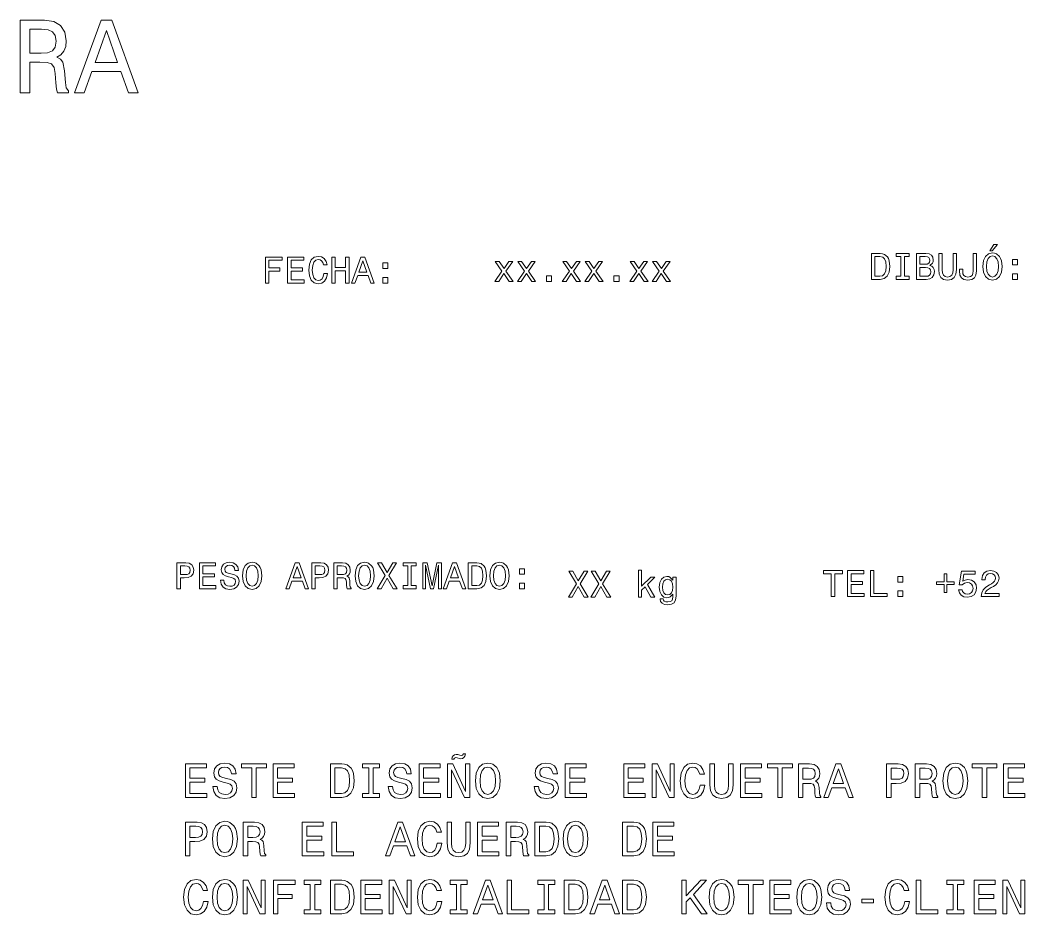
# Model space of a CAD drawing. Extents: x 14 to 2196, y -1968 to 1826.
# Drawn here: x 1582.5 to 1776.4, y -246.4 to -73.7 of the extents above; entities that cross this region are included whole.
import ezdxf

# ---------------------------------------------------------------- set-up
doc = ezdxf.new("R2010")
doc.units = 0

msp = doc.modelspace()

# ---------------------------------------------------------------- linework, layer by layer
at = {"color": 7, "lineweight": 13}
for points in [[(1582.532227, -87.708305), (1584.408325, -87.708305), (1584.408325, -81.797646), (1586.324707, -81.797646), (1587.736816, -81.858162), (1588.624512, -82.140579), (1589.108643, -82.80629), (1589.310303, -83.99649), (1589.411255, -85.81205), (1589.532227, -87.002251), (1589.774292, -87.708305), (1591.892456, -87.708305), (1591.892456, -87.32502), (1591.428467, -86.760178), (1591.26709, -85.711189), (1591.125854, -83.45182), (1590.782959, -81.777466), (1590.31897, -81.252975), (1589.592773, -80.86969), (1590.399658, -80.365364), (1590.964478, -79.659317), (1591.327637, -78.771706), (1591.44873, -77.702545), (1591.16626, -76.008018), (1590.359375, -74.737122), (1589.027954, -73.970551), (1587.212402, -73.708305), (1582.532227, -73.708305)], [(1586.687866, -75.423004), (1587.918457, -75.544037), (1588.785889, -75.927322), (1589.330566, -76.633377), (1589.512085, -77.742889), (1589.310303, -78.912918), (1588.765625, -79.618965), (1587.837769, -79.982079), (1586.566772, -80.082947), (1584.408325, -80.082947), (1584.408325, -75.423004)], [(1593.042358, -87.708305), (1594.898193, -87.708305), (1596.37085, -83.593033), (1601.95874, -83.593033), (1603.431396, -87.708305), (1605.327637, -87.708305), (1600.203735, -73.688133), (1598.146118, -73.688133)], [(1597.016357, -81.878334), (1599.174927, -75.705421), (1601.333374, -81.878334)], [(1769.697266, -118.210197), (1770.122437, -118.210197), (1771.123779, -116.98542), (1770.417725, -116.98542)], [(1629.859253, -124.426353), (1630.529297, -124.426353), (1630.529297, -122.128082), (1632.633057, -122.128082), (1632.633057, -121.530098), (1630.529297, -121.530098), (1630.529297, -120.03154), (1633.115723, -120.03154), (1633.115723, -119.426353), (1629.859253, -119.426353)], [(1634.1604, -124.426353), (1637.330444, -124.426353), (1637.330444, -123.821167), (1634.823242, -123.821167), (1634.823242, -122.128082), (1637.056641, -122.128082), (1637.056641, -121.530098), (1634.823242, -121.530098), (1634.823242, -120.03154), (1637.272827, -120.03154), (1637.272827, -119.426353), (1634.1604, -119.426353)], [(1641.177734, -122.567566), (1641.033569, -123.172752), (1640.795898, -123.605026), (1640.464478, -123.871597), (1640.075439, -123.958054), (1639.607056, -123.828369), (1639.239624, -123.439323), (1638.994751, -122.805313), (1638.915405, -121.926353), (1638.994751, -121.054596), (1639.232422, -120.413383), (1639.599854, -120.024338), (1640.075439, -119.887451), (1640.421265, -119.959496), (1640.716553, -120.161224), (1640.947144, -120.485428), (1641.105591, -120.932114), (1641.790039, -120.932114), (1641.573975, -120.247681), (1641.199341, -119.728951), (1640.687744, -119.404739), (1640.075439, -119.289467), (1639.311646, -119.469582), (1638.728149, -119.973907), (1638.353516, -120.802437), (1638.223755, -121.926353), (1638.353516, -123.05027), (1638.728149, -123.878799), (1639.311646, -124.390327), (1640.075439, -124.56324), (1640.745361, -124.426353), (1641.285767, -124.04451), (1641.667603, -123.417709), (1641.869385, -122.567566)], [(1642.67627, -124.426353), (1643.346313, -124.426353), (1643.346313, -122.077652), (1645.349121, -122.077652), (1645.349121, -124.426353), (1646.011963, -124.426353), (1646.011963, -119.426353), (1645.349121, -119.426353), (1645.349121, -121.465256), (1643.346313, -121.465256), (1643.346313, -119.426353), (1642.67627, -119.426353)], [(1646.494751, -124.426353), (1647.157471, -124.426353), (1647.683472, -122.956612), (1649.679077, -122.956612), (1650.205078, -124.426353), (1650.882324, -124.426353), (1649.052368, -119.419151), (1648.317505, -119.419151)], [(1647.91394, -122.344223), (1648.684937, -120.13961), (1649.455811, -122.344223)], [(1748.501343, -118.736137), (1746.837036, -118.736137), (1746.837036, -123.736137), (1748.501343, -123.736137), (1749.286621, -123.577637), (1749.870239, -123.094925), (1750.230469, -122.309624), (1750.360107, -121.236137), (1750.244873, -120.141037), (1750.10083, -119.708763), (1749.899048, -119.362938), (1749.31543, -118.894638), (1748.933594, -118.779366)], [(1748.450928, -119.334122), (1748.998413, -119.442192), (1749.373047, -119.773605), (1749.596436, -120.36438), (1749.668457, -121.236137), (1749.589233, -122.079079), (1749.365845, -122.669853), (1748.984009, -123.022881), (1748.450928, -123.138153), (1747.50708, -123.138153), (1747.50708, -119.334122)], [(1752.514282, -123.130951), (1751.592163, -123.130951), (1751.592163, -123.736137), (1754.099365, -123.736137), (1754.099365, -123.130951), (1753.177124, -123.130951), (1753.177124, -119.341324), (1754.099365, -119.341324), (1754.099365, -118.736137), (1751.592163, -118.736137), (1751.592163, -119.341324), (1752.514282, -119.341324)], [(1758.083496, -121.034409), (1758.587769, -120.616539), (1758.717529, -120.335564), (1758.760742, -119.989738), (1758.667114, -119.449394), (1758.386108, -119.060349), (1757.932129, -118.822594), (1757.298218, -118.736137), (1755.518677, -118.736137), (1755.518677, -123.736137), (1757.399048, -123.736137), (1758.069092, -123.635269), (1758.566162, -123.339882), (1758.875977, -122.871582), (1758.984009, -122.237579), (1758.919189, -121.812508), (1758.746338, -121.45948), (1758.465332, -121.200111)], [(1757.161255, -120.811066), (1756.181519, -120.811066), (1756.181519, -119.334122), (1757.218872, -119.334122), (1757.608032, -119.37735), (1757.881714, -119.507034), (1758.047485, -119.730377), (1758.105103, -120.061783), (1758.040283, -120.393196), (1757.86731, -120.623749), (1757.571899, -120.767838)], [(1759.798218, -121.834122), (1759.899048, -122.734695), (1760.216064, -123.375908), (1760.749146, -123.74334), (1761.520142, -123.873024), (1762.283813, -123.74334), (1762.816895, -123.375908), (1763.133911, -122.741898), (1763.241943, -121.834122), (1763.241943, -118.736137), (1762.571899, -118.736137), (1762.571899, -121.87014), (1762.50708, -122.482536), (1762.312622, -122.92202), (1761.981201, -123.181381), (1761.520142, -123.267838), (1761.044556, -123.181381), (1760.713135, -122.92202), (1760.518677, -122.489738), (1760.46106, -121.87014), (1760.46106, -118.736137), (1759.798218, -118.736137)], [(1766.433594, -122.079079), (1766.383179, -122.612221), (1766.231934, -122.979652), (1765.922119, -123.202995), (1765.446533, -123.267838), (1764.978271, -123.202995), (1764.668457, -122.994064), (1764.488403, -122.626625), (1764.437988, -122.093483), (1764.452393, -121.733253), (1763.803955, -121.733253), (1763.789551, -122.100693), (1763.875977, -122.900406), (1764.171387, -123.455154), (1764.682861, -123.764954), (1765.439331, -123.873024), (1766.188721, -123.764954), (1766.700195, -123.455154), (1766.995605, -122.907608), (1767.089233, -122.107895), (1767.089233, -118.736137), (1766.433594, -118.736137)], [(1768.342896, -121.236137), (1768.472534, -122.360054), (1768.847168, -123.188583), (1769.430786, -123.700111), (1770.194458, -123.873024), (1770.950928, -123.700111), (1771.541748, -123.188583), (1771.90918, -122.360054), (1772.046021, -121.236137), (1771.90918, -120.119423), (1771.75061, -119.665535), (1771.541748, -119.290894), (1770.950928, -118.779366), (1770.590698, -118.649681), (1770.194458, -118.599251), (1769.423584, -118.779366), (1768.839966, -119.283691), (1768.472534, -120.112221)], [(1769.034546, -121.236137), (1769.11377, -120.36438), (1769.35144, -119.723167), (1769.718872, -119.334122), (1770.194458, -119.197235), (1770.66272, -119.334122), (1771.030151, -119.730377), (1771.267944, -120.371582), (1771.35437, -121.236137), (1771.267944, -122.107895), (1771.030151, -122.749107), (1770.66272, -123.138153), (1770.194458, -123.267838), (1769.718872, -123.138153), (1769.35144, -122.749107), (1769.11377, -122.115097)], [(1774.034546, -120.94075), (1775.028687, -120.94075), (1775.028687, -119.867264), (1774.034546, -119.867264)], [(1652.524902, -121.630966), (1653.519165, -121.630966), (1653.519165, -120.55748), (1652.524902, -120.55748)], [(1674.899902, -124.114655), (1675.894165, -122.608894), (1676.917236, -124.114655), (1677.680908, -124.114655), (1676.297607, -122.11898), (1677.601685, -120.245781), (1676.866821, -120.245781), (1675.922974, -121.650681), (1674.979126, -120.245781), (1674.229858, -120.245781), (1675.512329, -122.126183), (1674.157837, -124.114655)], [(1679.237061, -124.114655), (1680.231323, -122.608894), (1681.254395, -124.114655), (1682.018066, -124.114655), (1680.634766, -122.11898), (1681.938843, -120.245781), (1681.203979, -120.245781), (1680.260132, -121.650681), (1679.316406, -120.245781), (1678.567017, -120.245781), (1679.849487, -122.126183), (1678.494995, -124.114655)], [(1687.911499, -124.114655), (1688.90564, -122.608894), (1689.928711, -124.114655), (1690.692383, -124.114655), (1689.309204, -122.11898), (1690.613159, -120.245781), (1689.878296, -120.245781), (1688.934448, -121.650681), (1687.990723, -120.245781), (1687.241455, -120.245781), (1688.523804, -122.126183), (1687.169434, -124.114655)], [(1692.248657, -124.114655), (1693.24292, -122.608894), (1694.265869, -124.114655), (1695.029663, -124.114655), (1693.646362, -122.11898), (1694.950317, -120.245781), (1694.215454, -120.245781), (1693.271729, -121.650681), (1692.327881, -120.245781), (1691.578613, -120.245781), (1692.860962, -122.126183), (1691.506592, -124.114655)], [(1700.922974, -124.114655), (1701.917236, -122.608894), (1702.940308, -124.114655), (1703.703979, -124.114655), (1702.320679, -122.11898), (1703.624756, -120.245781), (1702.889893, -120.245781), (1701.946045, -121.650681), (1701.002197, -120.245781), (1700.25293, -120.245781), (1701.5354, -122.126183), (1700.180908, -124.114655)], [(1705.260132, -124.114655), (1706.254395, -122.608894), (1707.277466, -124.114655), (1708.041138, -124.114655), (1706.657837, -122.11898), (1707.961914, -120.245781), (1707.227051, -120.245781), (1706.283203, -121.650681), (1705.339355, -120.245781), (1704.590088, -120.245781), (1705.872559, -122.126183), (1704.518066, -124.114655)], [(1757.319824, -123.138153), (1756.181519, -123.138153), (1756.181519, -121.416252), (1757.255005, -121.416252), (1757.708862, -121.466682), (1758.033081, -121.617981), (1758.227539, -121.87735), (1758.292358, -122.251991), (1758.227539, -122.648239), (1758.047485, -122.92202), (1757.744873, -123.087723)], [(1652.524902, -124.426353), (1653.519165, -124.426353), (1653.519165, -123.352867), (1652.524902, -123.352867)], [(1684.107422, -124.114655), (1685.101685, -124.114655), (1685.101685, -123.041168), (1684.107422, -123.041168)], [(1697.118896, -124.114655), (1698.113159, -124.114655), (1698.113159, -123.041168), (1697.118896, -123.041168)], [(1774.034546, -123.736137), (1775.028687, -123.736137), (1775.028687, -122.662651), (1774.034546, -122.662651)], [(1621.854126, -181.777588), (1621.198486, -181.777588), (1621.342651, -182.541275), (1621.702881, -183.103241), (1622.257568, -183.441849), (1623.006836, -183.564331), (1623.748901, -183.449051), (1624.303711, -183.13205), (1624.656738, -182.634933), (1624.786377, -181.979324), (1624.678345, -181.388535), (1624.375732, -181.006699), (1623.885864, -180.754532), (1623.230225, -180.567215), (1622.668213, -180.430328), (1622.300781, -180.27182), (1622.091919, -180.041275), (1622.0271, -179.681046), (1622.091919, -179.356842), (1622.279175, -179.111877), (1622.567383, -178.946182), (1622.963623, -178.888535), (1623.367065, -178.960587), (1623.684082, -179.155106), (1623.893066, -179.479324), (1623.993896, -179.918793), (1624.649536, -179.918793), (1624.649536, -179.904388), (1624.534302, -179.227158), (1624.195679, -178.722839), (1623.662476, -178.405838), (1622.942017, -178.29776), (1622.293579, -178.405838), (1621.789307, -178.70842), (1621.465088, -179.176727), (1621.349854, -179.781906), (1621.443481, -180.32225), (1621.717285, -180.689697), (1622.149536, -180.934647), (1622.740356, -181.121964), (1623.323853, -181.287674), (1623.763428, -181.446182), (1624.029907, -181.676727), (1624.123657, -182.051361), (1624.037109, -182.433212), (1623.813843, -182.72139), (1623.47522, -182.901505), (1623.035645, -182.959152), (1622.545776, -182.879898), (1622.171143, -182.649353), (1621.93335, -182.274704)], [(1625.478027, -180.927444), (1625.607788, -182.051361), (1625.982422, -182.879898), (1626.565918, -183.391418), (1627.329712, -183.564331), (1628.086182, -183.391418), (1628.67688, -182.879898), (1629.044312, -182.051361), (1629.181274, -180.927444), (1629.044312, -179.81073), (1628.885864, -179.356842), (1628.67688, -178.982193), (1628.086182, -178.470673), (1627.725952, -178.340988), (1627.329712, -178.290558), (1626.558716, -178.470673), (1625.97522, -178.974991), (1625.607788, -179.803528)], [(1647.16394, -180.927444), (1647.293579, -182.051361), (1647.668213, -182.879898), (1648.251831, -183.391418), (1649.015503, -183.564331), (1649.771973, -183.391418), (1650.362793, -182.879898), (1650.730225, -182.051361), (1650.867065, -180.927444), (1650.730225, -179.81073), (1650.571777, -179.356842), (1650.362793, -178.982193), (1649.771973, -178.470673), (1649.411743, -178.340988), (1649.015503, -178.290558), (1648.244629, -178.470673), (1647.661011, -178.974991), (1647.293579, -179.803528)], [(1673.187012, -180.927444), (1673.31665, -182.051361), (1673.691284, -182.879898), (1674.274902, -183.391418), (1675.038574, -183.564331), (1675.795044, -183.391418), (1676.385864, -182.879898), (1676.753296, -182.051361), (1676.890137, -180.927444), (1676.753296, -179.81073), (1676.594727, -179.356842), (1676.385864, -178.982193), (1675.795044, -178.470673), (1675.434814, -178.340988), (1675.038574, -178.290558), (1674.2677, -178.470673), (1673.684082, -178.974991), (1673.31665, -179.803528)], [(1612.797974, -183.427444), (1613.460815, -183.427444), (1613.460815, -181.316498), (1614.195679, -181.316498), (1614.937744, -181.280472), (1615.528442, -181.028305), (1615.9104, -180.538391), (1616.040039, -179.868362), (1615.939209, -179.248764), (1615.651001, -178.794876), (1615.175415, -178.521103), (1614.5271, -178.427444), (1612.797974, -178.427444)], [(1614.346924, -179.039841), (1614.779175, -179.083069), (1615.096191, -179.219955), (1615.283569, -179.472107), (1615.348389, -179.868362), (1615.276367, -180.28624), (1615.081787, -180.538391), (1614.750366, -180.668076), (1614.296509, -180.704102), (1613.460815, -180.704102), (1613.460815, -179.039841)], [(1617.142334, -183.427444), (1620.312378, -183.427444), (1620.312378, -182.82225), (1617.805176, -182.82225), (1617.805176, -181.129181), (1620.038574, -181.129181), (1620.038574, -180.531189), (1617.805176, -180.531189), (1617.805176, -179.032639), (1620.254761, -179.032639), (1620.254761, -178.427444), (1617.142334, -178.427444)], [(1626.169678, -180.927444), (1626.248901, -180.055679), (1626.486694, -179.414474), (1626.854126, -179.025421), (1627.329712, -178.888535), (1627.797974, -179.025421), (1628.165405, -179.421677), (1628.403198, -180.062897), (1628.489624, -180.927444), (1628.403198, -181.79921), (1628.165405, -182.440414), (1627.797974, -182.829468), (1627.329712, -182.959152), (1626.854126, -182.829468), (1626.486694, -182.440414), (1626.248901, -181.806412)], [(1633.813843, -183.427444), (1634.476685, -183.427444), (1635.002563, -181.957703), (1636.998291, -181.957703), (1637.52417, -183.427444), (1638.201416, -183.427444), (1636.37146, -178.420242), (1635.636597, -178.420242)], [(1635.233154, -181.345306), (1636.004028, -179.140701), (1636.774902, -181.345306)], [(1638.821045, -183.427444), (1639.483887, -183.427444), (1639.483887, -181.316498), (1640.21875, -181.316498), (1640.960815, -181.280472), (1641.551514, -181.028305), (1641.93335, -180.538391), (1642.06311, -179.868362), (1641.962158, -179.248764), (1641.674072, -178.794876), (1641.198486, -178.521103), (1640.550171, -178.427444), (1638.821045, -178.427444)], [(1640.369995, -179.039841), (1640.802246, -179.083069), (1641.119263, -179.219955), (1641.306641, -179.472107), (1641.37146, -179.868362), (1641.299438, -180.28624), (1641.104858, -180.538391), (1640.773438, -180.668076), (1640.31958, -180.704102), (1639.483887, -180.704102), (1639.483887, -179.039841)], [(1643.071777, -183.427444), (1643.741699, -183.427444), (1643.741699, -181.316498), (1644.426147, -181.316498), (1644.930542, -181.338104), (1645.247559, -181.438965), (1645.42041, -181.676727), (1645.492432, -182.101791), (1645.528442, -182.750214), (1645.571777, -183.175278), (1645.658203, -183.427444), (1646.414673, -183.427444), (1646.414673, -183.290558), (1646.248901, -183.088821), (1646.191284, -182.714188), (1646.140869, -181.907272), (1646.018433, -181.309296), (1645.852661, -181.121964), (1645.593384, -180.985077), (1645.88147, -180.804962), (1646.083252, -180.552811), (1646.212891, -180.235809), (1646.256104, -179.853958), (1646.155273, -179.248764), (1645.867065, -178.794876), (1645.391602, -178.521103), (1644.743164, -178.427444), (1643.071777, -178.427444)], [(1644.555908, -179.039841), (1644.995361, -179.083069), (1645.305176, -179.219955), (1645.499634, -179.472107), (1645.564575, -179.868362), (1645.492432, -180.28624), (1645.297974, -180.538391), (1644.966553, -180.668076), (1644.512695, -180.704102), (1643.741699, -180.704102), (1643.741699, -179.039841)], [(1647.855591, -180.927444), (1647.934814, -180.055679), (1648.172607, -179.414474), (1648.540039, -179.025421), (1649.015503, -178.888535), (1649.483887, -179.025421), (1649.851318, -179.421677), (1650.088989, -180.062897), (1650.175415, -180.927444), (1650.088989, -181.79921), (1649.851318, -182.440414), (1649.483887, -182.829468), (1649.015503, -182.959152), (1648.540039, -182.829468), (1648.172607, -182.440414), (1647.934814, -181.806412)], [(1651.443481, -183.427444), (1652.199951, -183.427444), (1653.345459, -181.402954), (1654.512695, -183.427444), (1655.276367, -183.427444), (1653.712891, -180.855392), (1655.197144, -178.420242), (1654.469482, -178.420242), (1653.367065, -180.27182), (1652.286377, -178.420242), (1651.529907, -178.420242), (1653.006836, -180.86261)], [(1657.358521, -182.82225), (1656.436279, -182.82225), (1656.436279, -183.427444), (1658.943481, -183.427444), (1658.943481, -182.82225), (1658.02124, -182.82225), (1658.02124, -179.032639), (1658.943481, -179.032639), (1658.943481, -178.427444), (1656.436279, -178.427444), (1656.436279, -179.032639), (1657.358521, -179.032639)], [(1660.225952, -183.427444), (1660.78064, -183.427444), (1660.78064, -178.888535), (1661.717285, -183.427444), (1662.336914, -183.427444), (1663.266235, -178.888535), (1663.266235, -183.427444), (1663.828247, -183.427444), (1663.828247, -178.427444), (1662.949219, -178.427444), (1662.0271, -182.83667), (1661.112061, -178.427444), (1660.225952, -178.427444)], [(1664.174072, -183.427444), (1664.836914, -183.427444), (1665.362793, -181.957703), (1667.358521, -181.957703), (1667.884399, -183.427444), (1668.561646, -183.427444), (1666.731689, -178.420242), (1665.996826, -178.420242)], [(1665.593384, -181.345306), (1666.364258, -179.140701), (1667.135132, -181.345306)], [(1670.694214, -178.427444), (1669.029907, -178.427444), (1669.029907, -183.427444), (1670.694214, -183.427444), (1671.479492, -183.268936), (1672.06311, -182.78624), (1672.42334, -182.000931), (1672.552979, -180.927444), (1672.437744, -179.832336), (1672.293579, -179.40007), (1672.091919, -179.054245), (1671.508301, -178.585953), (1671.126465, -178.470673)], [(1670.643799, -179.025421), (1671.191284, -179.133499), (1671.565918, -179.464905), (1671.789307, -180.055679), (1671.861328, -180.927444), (1671.782104, -181.770386), (1671.558716, -182.36116), (1671.17688, -182.714188), (1670.643799, -182.829468), (1669.699951, -182.829468), (1669.699951, -179.025421)], [(1673.878662, -180.927444), (1673.957886, -180.055679), (1674.195679, -179.414474), (1674.56311, -179.025421), (1675.038574, -178.888535), (1675.506836, -179.025421), (1675.874268, -179.421677), (1676.112061, -180.062897), (1676.198486, -180.927444), (1676.112061, -181.79921), (1675.874268, -182.440414), (1675.506836, -182.829468), (1675.038574, -182.959152), (1674.56311, -182.829468), (1674.195679, -182.440414), (1673.957886, -181.806412)], [(1678.878662, -180.63205), (1679.872925, -180.63205), (1679.872925, -179.558563), (1678.878662, -179.558563)], [(1688.32959, -185.044449), (1689.08606, -185.044449), (1690.231567, -183.019958), (1691.398682, -185.044449), (1692.162354, -185.044449), (1690.598999, -182.472397), (1692.08313, -180.037247), (1691.355469, -180.037247), (1690.253174, -181.888824), (1689.172485, -180.037247), (1688.416016, -180.037247), (1689.892944, -182.479614)], [(1692.666748, -185.044449), (1693.423218, -185.044449), (1694.568726, -183.019958), (1695.73584, -185.044449), (1696.499634, -185.044449), (1694.936157, -182.472397), (1696.420288, -180.037247), (1695.692627, -180.037247), (1694.590332, -181.888824), (1693.509644, -180.037247), (1692.753174, -180.037247), (1694.230103, -182.479614)], [(1701.845459, -185.044449), (1702.47937, -185.044449), (1702.47937, -183.68277), (1703.142212, -183.041565), (1704.280518, -185.044449), (1704.993774, -185.044449), (1703.574463, -182.602081), (1705.029785, -181.175568), (1704.230103, -181.175568), (1702.47937, -182.919083), (1702.47937, -179.871536), (1701.845459, -179.871536)], [(1739.069946, -184.936691), (1739.732788, -184.936691), (1739.732788, -180.541885), (1741.245728, -180.541885), (1741.245728, -179.936691), (1737.549805, -179.936691), (1737.549805, -180.541885), (1739.069946, -180.541885)], [(1742.225586, -184.936691), (1745.39563, -184.936691), (1745.39563, -184.331497), (1742.888428, -184.331497), (1742.888428, -182.638428), (1745.121826, -182.638428), (1745.121826, -182.040436), (1742.888428, -182.040436), (1742.888428, -180.541885), (1745.338013, -180.541885), (1745.338013, -179.936691), (1742.225586, -179.936691)], [(1746.613159, -184.936691), (1749.826416, -184.936691), (1749.826416, -184.331497), (1747.276001, -184.331497), (1747.276001, -179.936691), (1746.613159, -179.936691)], [(1763.637695, -183.63266), (1763.796143, -184.223434), (1764.14917, -184.684525), (1764.667969, -184.972717), (1765.330811, -185.08078), (1766.058472, -184.951096), (1766.627563, -184.598068), (1766.987793, -184.036118), (1767.124756, -183.315659), (1767.002197, -182.64563), (1766.656372, -182.11969), (1766.116089, -181.781067), (1765.417236, -181.6586), (1764.876831, -181.745056), (1764.458984, -181.982803), (1764.660767, -180.635544), (1766.850952, -180.635544), (1766.850952, -180.044754), (1764.177979, -180.044754), (1763.781738, -182.69606), (1764.358154, -182.69606), (1764.776001, -182.357437), (1765.309204, -182.234955), (1765.770264, -182.314209), (1766.123291, -182.544754), (1766.34668, -182.897781), (1766.425903, -183.351685), (1766.34668, -183.805573), (1766.116089, -184.1586), (1765.763062, -184.381943), (1765.309204, -184.461182), (1764.927368, -184.410751), (1764.631958, -184.245056), (1764.415771, -183.985687), (1764.307739, -183.63266)], [(1768.003662, -184.936691), (1771.440308, -184.936691), (1771.440308, -184.317093), (1768.724121, -184.317093), (1768.875488, -183.978485), (1769.134766, -183.697495), (1769.93457, -183.185974), (1770.359619, -182.969833), (1770.835083, -182.660034), (1771.173706, -182.299805), (1771.368286, -181.874725), (1771.440308, -181.392029), (1771.317749, -180.786835), (1770.979126, -180.311325), (1770.460449, -180.008743), (1769.790405, -179.900665), (1769.098755, -180.023148), (1768.572876, -180.361771), (1768.234253, -180.902115), (1768.118896, -181.615372), (1768.118896, -181.716232), (1768.774536, -181.716232), (1768.774536, -181.6586), (1768.839355, -181.168686), (1769.033936, -180.808456), (1769.34375, -180.577896), (1769.754395, -180.498657), (1770.172241, -180.570694), (1770.482056, -180.750809), (1770.683838, -181.031799), (1770.755859, -181.384811), (1770.705444, -181.716232), (1770.568481, -181.997208), (1770.338013, -182.242172), (1770.020996, -182.458298), (1769.595947, -182.688858), (1768.889893, -183.135544), (1768.3927, -183.611038), (1768.09729, -184.187408), (1768.003662, -184.915085)], [(1709.107666, -184.871536), (1709.107666, -181.175568), (1708.502441, -181.175568), (1708.502441, -181.802368), (1708.005371, -181.233215), (1707.702759, -181.089111), (1707.364136, -181.038681), (1706.751709, -181.18277), (1706.276245, -181.586243), (1705.966431, -182.23465), (1705.858398, -183.106415), (1705.966431, -183.985367), (1706.276245, -184.633789), (1706.751709, -185.044449), (1707.364136, -185.181335), (1707.709961, -185.130905), (1707.998169, -185.001221), (1708.502441, -184.453674), (1708.502441, -185.001221), (1708.444824, -185.433502), (1708.286377, -185.743301), (1707.983765, -185.923416), (1707.529785, -185.988251), (1707.133545, -185.945023), (1706.852661, -185.83696), (1706.68689, -185.649643), (1706.636475, -185.397476), (1706.024048, -185.397476), (1706.024048, -185.4263), (1706.117798, -185.88739), (1706.405884, -186.233215), (1706.867065, -186.456558), (1707.493774, -186.535797), (1708.243042, -186.427734), (1708.740234, -186.125137), (1709.02124, -185.599197)], [(1706.514038, -183.106415), (1706.578857, -182.465195), (1706.773315, -181.9897), (1707.075928, -181.70871), (1707.47937, -181.607849), (1707.904541, -181.70871), (1708.221436, -181.9897), (1708.416016, -182.465195), (1708.488037, -183.106415), (1708.416016, -183.762024), (1708.221436, -184.230331), (1707.904541, -184.518509), (1707.47937, -184.612167), (1707.075928, -184.518509), (1706.773315, -184.230331), (1706.578857, -183.754822)], [(1751.915771, -182.141296), (1752.910034, -182.141296), (1752.910034, -181.06781), (1751.915771, -181.06781)], [(1760.835083, -180.55629), (1760.835083, -182.11969), (1759.408569, -182.11969), (1759.408569, -182.616806), (1760.835083, -182.616806), (1760.835083, -184.180206), (1761.339355, -184.180206), (1761.339355, -182.616806), (1762.758667, -182.616806), (1762.758667, -182.11969), (1761.339355, -182.11969), (1761.339355, -180.55629)], [(1678.878662, -183.427444), (1679.872925, -183.427444), (1679.872925, -182.353958), (1678.878662, -182.353958)], [(1751.915771, -184.936691), (1752.910034, -184.936691), (1752.910034, -183.863205), (1751.915771, -183.863205)], [(1620.567627, -221.592484), (1619.715332, -221.592484), (1619.902588, -222.585266), (1620.370972, -223.315826), (1621.092163, -223.756027), (1622.066162, -223.915237), (1623.030884, -223.765381), (1623.752075, -223.353287), (1624.21106, -222.707031), (1624.379639, -221.854721), (1624.239136, -221.086716), (1623.845703, -220.590317), (1623.208862, -220.262512), (1622.356567, -220.018982), (1621.625977, -219.841034), (1621.148315, -219.634979), (1620.876709, -219.335266), (1620.792358, -218.866974), (1620.876709, -218.445496), (1621.120239, -218.12706), (1621.494873, -217.911636), (1622.01001, -217.836716), (1622.534546, -217.930374), (1622.946533, -218.183258), (1623.218262, -218.604721), (1623.349365, -219.176056), (1624.20166, -219.176056), (1624.20166, -219.157318), (1624.051758, -218.276917), (1623.611572, -217.621292), (1622.918457, -217.209198), (1621.981934, -217.068695), (1621.138916, -217.209198), (1620.483398, -217.60257), (1620.06189, -218.211349), (1619.911987, -218.998093), (1620.033813, -219.700546), (1620.389648, -220.178207), (1620.95166, -220.496658), (1621.719604, -220.740173), (1622.478271, -220.955582), (1623.049561, -221.161636), (1623.396118, -221.461349), (1623.517944, -221.94838), (1623.405518, -222.444778), (1623.115234, -222.819427), (1622.674927, -223.053574), (1622.103638, -223.128494), (1621.466797, -223.025467), (1620.979736, -222.725769), (1620.670654, -222.238724)], [(1654.397583, -221.592484), (1653.545288, -221.592484), (1653.732666, -222.585266), (1654.200928, -223.315826), (1654.922119, -223.756027), (1655.896118, -223.915237), (1656.86084, -223.765381), (1657.582031, -223.353287), (1658.041016, -222.707031), (1658.209595, -221.854721), (1658.069092, -221.086716), (1657.675659, -220.590317), (1657.038818, -220.262512), (1656.186523, -220.018982), (1655.455933, -219.841034), (1654.978271, -219.634979), (1654.706665, -219.335266), (1654.622437, -218.866974), (1654.706665, -218.445496), (1654.950195, -218.12706), (1655.324829, -217.911636), (1655.839966, -217.836716), (1656.364502, -217.930374), (1656.776611, -218.183258), (1657.048218, -218.604721), (1657.179321, -219.176056), (1658.031616, -219.176056), (1658.031616, -219.157318), (1657.881714, -218.276917), (1657.441528, -217.621292), (1656.748413, -217.209198), (1655.81189, -217.068695), (1654.968872, -217.209198), (1654.313354, -217.60257), (1653.891846, -218.211349), (1653.741943, -218.998093), (1653.86377, -219.700546), (1654.219604, -220.178207), (1654.781616, -220.496658), (1655.549561, -220.740173), (1656.308228, -220.955582), (1656.879639, -221.161636), (1657.226074, -221.461349), (1657.3479, -221.94838), (1657.235474, -222.444778), (1656.94519, -222.819427), (1656.505005, -223.053574), (1655.933594, -223.128494), (1655.296753, -223.025467), (1654.809692, -222.725769), (1654.50061, -222.238724)], [(1668.493408, -215.298523), (1668.090698, -215.298523), (1667.922119, -215.542038), (1667.669189, -215.616974), (1667.416382, -215.579514), (1666.976074, -215.44838), (1666.704468, -215.410919), (1666.386108, -215.476486), (1666.133179, -215.654434), (1665.936523, -215.944778), (1665.824097, -216.347519), (1666.226807, -216.347519), (1666.386108, -216.113373), (1666.638916, -216.029083), (1666.86377, -216.066544), (1667.303955, -216.188293), (1667.603638, -216.235123), (1667.91272, -216.178925), (1668.174927, -216.000977), (1668.362305, -215.710632)], [(1670.385376, -220.487289), (1670.553955, -221.94838), (1671.041016, -223.025467), (1671.799561, -223.69046), (1672.792358, -223.915237), (1673.775879, -223.69046), (1674.543823, -223.025467), (1675.021484, -221.94838), (1675.199463, -220.487289), (1675.021484, -219.035553), (1674.81543, -218.445496), (1674.543823, -217.958466), (1673.775879, -217.293488), (1673.307495, -217.124893), (1672.792358, -217.059341), (1671.790283, -217.293488), (1671.031616, -217.949112), (1670.553955, -219.026199)], [(1682.589233, -221.592484), (1681.736938, -221.592484), (1681.924316, -222.585266), (1682.392578, -223.315826), (1683.11377, -223.756027), (1684.087769, -223.915237), (1685.05249, -223.765381), (1685.773682, -223.353287), (1686.232666, -222.707031), (1686.401245, -221.854721), (1686.260742, -221.086716), (1685.86731, -220.590317), (1685.230469, -220.262512), (1684.378174, -220.018982), (1683.647583, -219.841034), (1683.169922, -219.634979), (1682.898315, -219.335266), (1682.813965, -218.866974), (1682.898315, -218.445496), (1683.141846, -218.12706), (1683.516479, -217.911636), (1684.031616, -217.836716), (1684.556152, -217.930374), (1684.968262, -218.183258), (1685.239868, -218.604721), (1685.370972, -219.176056), (1686.223267, -219.176056), (1686.223267, -219.157318), (1686.073364, -218.276917), (1685.633179, -217.621292), (1684.940063, -217.209198), (1684.00354, -217.068695), (1683.160522, -217.209198), (1682.505005, -217.60257), (1682.083496, -218.211349), (1681.933594, -218.998093), (1682.05542, -219.700546), (1682.411255, -220.178207), (1682.973267, -220.496658), (1683.741211, -220.740173), (1684.499878, -220.955582), (1685.071289, -221.161636), (1685.417725, -221.461349), (1685.539551, -221.94838), (1685.427124, -222.444778), (1685.136841, -222.819427), (1684.696533, -223.053574), (1684.125244, -223.128494), (1683.488403, -223.025467), (1683.001343, -222.725769), (1682.692261, -222.238724)], [(1713.777954, -221.320862), (1713.590698, -222.107605), (1713.281616, -222.669571), (1712.85083, -223.016113), (1712.344971, -223.128494), (1711.736206, -222.959915), (1711.258545, -222.454147), (1710.940063, -221.629944), (1710.837036, -220.487289), (1710.940063, -219.354004), (1711.249146, -218.520432), (1711.726807, -218.014664), (1712.344971, -217.836716), (1712.794556, -217.930374), (1713.178589, -218.192627), (1713.478271, -218.61409), (1713.684326, -219.194778), (1714.574097, -219.194778), (1714.293091, -218.305008), (1713.806152, -217.630661), (1713.141113, -217.209198), (1712.344971, -217.059341), (1711.352173, -217.293488), (1710.593506, -217.949112), (1710.106567, -219.026199), (1709.937988, -220.487289), (1710.106567, -221.94838), (1710.593506, -223.025467), (1711.352173, -223.69046), (1712.344971, -223.915237), (1713.216064, -223.737289), (1713.918457, -223.240891), (1714.414917, -222.426056), (1714.677124, -221.320862)], [(1760.598633, -220.487289), (1760.767212, -221.94838), (1761.254272, -223.025467), (1762.012939, -223.69046), (1763.005737, -223.915237), (1763.989136, -223.69046), (1764.75708, -223.025467), (1765.234863, -221.94838), (1765.41272, -220.487289), (1765.234863, -219.035553), (1765.028809, -218.445496), (1764.75708, -217.958466), (1763.989136, -217.293488), (1763.520752, -217.124893), (1763.005737, -217.059341), (1762.00354, -217.293488), (1761.244873, -217.949112), (1760.767212, -219.026199)], [(1614.442261, -223.737289), (1618.563354, -223.737289), (1618.563354, -222.950546), (1615.303955, -222.950546), (1615.303955, -220.749542), (1618.207397, -220.749542), (1618.207397, -219.972153), (1615.303955, -219.972153), (1615.303955, -218.024033), (1618.488403, -218.024033), (1618.488403, -217.237289), (1614.442261, -217.237289)], [(1627.255005, -223.737289), (1628.116577, -223.737289), (1628.116577, -218.024033), (1630.083496, -218.024033), (1630.083496, -217.237289), (1625.278687, -217.237289), (1625.278687, -218.024033), (1627.255005, -218.024033)], [(1631.3573, -223.737289), (1635.478271, -223.737289), (1635.478271, -222.950546), (1632.218872, -222.950546), (1632.218872, -220.749542), (1635.122437, -220.749542), (1635.122437, -219.972153), (1632.218872, -219.972153), (1632.218872, -218.024033), (1635.40332, -218.024033), (1635.40332, -217.237289), (1631.3573, -217.237289)], [(1644.591431, -217.237289), (1642.427856, -217.237289), (1642.427856, -223.737289), (1644.591431, -223.737289), (1645.612305, -223.531235), (1646.370972, -222.903717), (1646.839233, -221.882828), (1647.007812, -220.487289), (1646.858032, -219.06366), (1646.670654, -218.501694), (1646.408447, -218.052124), (1645.64978, -217.443344), (1645.15332, -217.293488)], [(1644.525879, -218.014664), (1645.237671, -218.155151), (1645.724731, -218.585999), (1646.015015, -219.354004), (1646.108643, -220.487289), (1646.005615, -221.583115), (1645.715332, -222.35112), (1645.218872, -222.810059), (1644.525879, -222.959915), (1643.29895, -222.959915), (1643.29895, -218.014664)], [(1649.808228, -222.950546), (1648.609375, -222.950546), (1648.609375, -223.737289), (1651.868774, -223.737289), (1651.868774, -222.950546), (1650.669922, -222.950546), (1650.669922, -218.024033), (1651.868774, -218.024033), (1651.868774, -217.237289), (1648.609375, -217.237289), (1648.609375, -218.024033), (1649.808228, -218.024033)], [(1659.54895, -223.737289), (1663.669922, -223.737289), (1663.669922, -222.950546), (1660.410522, -222.950546), (1660.410522, -220.749542), (1663.314087, -220.749542), (1663.314087, -219.972153), (1660.410522, -219.972153), (1660.410522, -218.024033), (1663.594971, -218.024033), (1663.594971, -217.237289), (1659.54895, -217.237289)], [(1665.018677, -223.737289), (1665.796021, -223.737289), (1665.796021, -218.408035), (1668.287354, -223.737289), (1669.289551, -223.737289), (1669.289551, -217.237289), (1668.502808, -217.237289), (1668.502808, -222.566544), (1666.039551, -217.237289), (1665.018677, -217.237289)], [(1671.284546, -220.487289), (1671.387573, -219.354004), (1671.696533, -218.520432), (1672.174316, -218.014664), (1672.792358, -217.836716), (1673.401245, -218.014664), (1673.878906, -218.5298), (1674.187988, -219.363373), (1674.300293, -220.487289), (1674.187988, -221.620575), (1673.878906, -222.454147), (1673.401245, -222.959915), (1672.792358, -223.128494), (1672.174316, -222.959915), (1671.696533, -222.454147), (1671.387573, -221.629944)], [(1687.740479, -223.737289), (1691.861572, -223.737289), (1691.861572, -222.950546), (1688.602173, -222.950546), (1688.602173, -220.749542), (1691.505615, -220.749542), (1691.505615, -219.972153), (1688.602173, -219.972153), (1688.602173, -218.024033), (1691.786621, -218.024033), (1691.786621, -217.237289), (1687.740479, -217.237289)], [(1699.017212, -223.737289), (1703.138184, -223.737289), (1703.138184, -222.950546), (1699.878906, -222.950546), (1699.878906, -220.749542), (1702.782349, -220.749542), (1702.782349, -219.972153), (1699.878906, -219.972153), (1699.878906, -218.024033), (1703.063354, -218.024033), (1703.063354, -217.237289), (1699.017212, -217.237289)], [(1704.486938, -223.737289), (1705.264282, -223.737289), (1705.264282, -218.408035), (1707.755615, -223.737289), (1708.757812, -223.737289), (1708.757812, -217.237289), (1707.971069, -217.237289), (1707.971069, -222.566544), (1705.507812, -217.237289), (1704.486938, -217.237289)], [(1715.660522, -221.264664), (1715.791748, -222.43541), (1716.203857, -223.268997), (1716.896851, -223.746658), (1717.899048, -223.915237), (1718.891846, -223.746658), (1719.584961, -223.268997), (1719.99707, -222.444778), (1720.137573, -221.264664), (1720.137573, -217.237289), (1719.266479, -217.237289), (1719.266479, -221.311493), (1719.182129, -222.107605), (1718.929321, -222.678925), (1718.498413, -223.016113), (1717.899048, -223.128494), (1717.280884, -223.016113), (1716.850098, -222.678925), (1716.597168, -222.116974), (1716.522217, -221.311493), (1716.522217, -217.237289), (1715.660522, -217.237289)], [(1721.570557, -223.737289), (1725.691528, -223.737289), (1725.691528, -222.950546), (1722.432129, -222.950546), (1722.432129, -220.749542), (1725.335693, -220.749542), (1725.335693, -219.972153), (1722.432129, -219.972153), (1722.432129, -218.024033), (1725.616577, -218.024033), (1725.616577, -217.237289), (1721.570557, -217.237289)], [(1728.744873, -223.737289), (1729.606567, -223.737289), (1729.606567, -218.024033), (1731.573364, -218.024033), (1731.573364, -217.237289), (1726.768677, -217.237289), (1726.768677, -218.024033), (1728.744873, -218.024033)], [(1732.725464, -223.737289), (1733.596436, -223.737289), (1733.596436, -220.993057), (1734.486206, -220.993057), (1735.141846, -221.021149), (1735.553955, -221.152267), (1735.778687, -221.461349), (1735.872437, -222.013947), (1735.919189, -222.856888), (1735.975464, -223.409485), (1736.087769, -223.737289), (1737.071289, -223.737289), (1737.071289, -223.559341), (1736.855835, -223.297089), (1736.780884, -222.810059), (1736.715332, -221.761063), (1736.556152, -220.983688), (1736.340698, -220.740173), (1736.00354, -220.56221), (1736.378174, -220.328064), (1736.640381, -220.000259), (1736.80896, -219.58815), (1736.865234, -219.091751), (1736.734009, -218.305008), (1736.359375, -217.714951), (1735.741211, -217.359055), (1734.898315, -217.237289), (1732.725464, -217.237289)], [(1734.654785, -218.033401), (1735.226074, -218.0896), (1735.628906, -218.267548), (1735.881714, -218.595352), (1735.966064, -219.110489), (1735.872437, -219.653717), (1735.619507, -219.981522), (1735.188721, -220.150116), (1734.598633, -220.196945), (1733.596436, -220.196945), (1733.596436, -218.033401)], [(1737.605103, -223.737289), (1738.466797, -223.737289), (1739.150513, -221.82663), (1741.744873, -221.82663), (1742.428589, -223.737289), (1743.30896, -223.737289), (1740.930054, -217.227921), (1739.974731, -217.227921)], [(1739.450195, -221.030518), (1740.452393, -218.16452), (1741.454468, -221.030518)], [(1749.752808, -223.737289), (1750.614502, -223.737289), (1750.614502, -220.993057), (1751.569824, -220.993057), (1752.534424, -220.946228), (1753.30249, -220.618408), (1753.79895, -219.981522), (1753.967529, -219.110489), (1753.836426, -218.305008), (1753.46167, -217.714951), (1752.843506, -217.359055), (1752.00061, -217.237289), (1749.752808, -217.237289)], [(1751.766479, -218.033401), (1752.328491, -218.0896), (1752.740479, -218.267548), (1752.984009, -218.595352), (1753.068359, -219.110489), (1752.974731, -219.653717), (1752.721802, -219.981522), (1752.291016, -220.150116), (1751.700928, -220.196945), (1750.614502, -220.196945), (1750.614502, -218.033401)], [(1755.278687, -223.737289), (1756.14978, -223.737289), (1756.14978, -220.993057), (1757.039551, -220.993057), (1757.69519, -221.021149), (1758.1073, -221.152267), (1758.332031, -221.461349), (1758.425659, -222.013947), (1758.472534, -222.856888), (1758.528687, -223.409485), (1758.641113, -223.737289), (1759.624512, -223.737289), (1759.624512, -223.559341), (1759.40918, -223.297089), (1759.334229, -222.810059), (1759.268677, -221.761063), (1759.109375, -220.983688), (1758.894043, -220.740173), (1758.556885, -220.56221), (1758.931519, -220.328064), (1759.193726, -220.000259), (1759.362305, -219.58815), (1759.418457, -219.091751), (1759.287354, -218.305008), (1758.91272, -217.714951), (1758.294556, -217.359055), (1757.45166, -217.237289), (1755.278687, -217.237289)], [(1757.20813, -218.033401), (1757.779419, -218.0896), (1758.182129, -218.267548), (1758.435059, -218.595352), (1758.519409, -219.110489), (1758.425659, -219.653717), (1758.172852, -219.981522), (1757.741943, -220.150116), (1757.151978, -220.196945), (1756.14978, -220.196945), (1756.14978, -218.033401)], [(1761.497803, -220.487289), (1761.60083, -219.354004), (1761.909912, -218.520432), (1762.387573, -218.014664), (1763.005737, -217.836716), (1763.614502, -218.014664), (1764.092163, -218.5298), (1764.401245, -219.363373), (1764.513672, -220.487289), (1764.401245, -221.620575), (1764.092163, -222.454147), (1763.614502, -222.959915), (1763.005737, -223.128494), (1762.387573, -222.959915), (1761.909912, -222.454147), (1761.60083, -221.629944)], [(1768.213135, -223.737289), (1769.074829, -223.737289), (1769.074829, -218.024033), (1771.041748, -218.024033), (1771.041748, -217.237289), (1766.236938, -217.237289), (1766.236938, -218.024033), (1768.213135, -218.024033)], [(1772.315552, -223.737289), (1776.436523, -223.737289), (1776.436523, -222.950546), (1773.177124, -222.950546), (1773.177124, -220.749542), (1776.080566, -220.749542), (1776.080566, -219.972153), (1773.177124, -219.972153), (1773.177124, -218.024033), (1776.361572, -218.024033), (1776.361572, -217.237289), (1772.315552, -217.237289)], [(1614.432861, -234.967117), (1615.294556, -234.967117), (1615.294556, -232.222885), (1616.249878, -232.222885), (1617.2146, -232.176056), (1617.982666, -231.848236), (1618.479004, -231.211349), (1618.647583, -230.340317), (1618.516479, -229.534836), (1618.141846, -228.944778), (1617.523682, -228.588882), (1616.680786, -228.467117), (1614.432861, -228.467117)], [(1619.640381, -231.717117), (1619.80896, -233.178207), (1620.296021, -234.255295), (1621.054688, -234.920288), (1622.047485, -235.145065), (1623.030884, -234.920288), (1623.79895, -234.255295), (1624.276611, -233.178207), (1624.454468, -231.717117), (1624.276611, -230.265381), (1624.070557, -229.675323), (1623.79895, -229.188293), (1623.030884, -228.523315), (1622.562622, -228.354721), (1622.047485, -228.289169), (1621.045288, -228.523315), (1620.286621, -229.17894), (1619.80896, -230.256027)], [(1625.597168, -234.967117), (1626.468262, -234.967117), (1626.468262, -232.222885), (1627.358032, -232.222885), (1628.01355, -232.250977), (1628.425659, -232.382095), (1628.650513, -232.691177), (1628.744141, -233.243774), (1628.791016, -234.086716), (1628.847168, -234.639313), (1628.959595, -234.967117), (1629.942993, -234.967117), (1629.942993, -234.789169), (1629.727539, -234.526917), (1629.652588, -234.039886), (1629.587036, -232.990891), (1629.427856, -232.213516), (1629.212402, -231.970001), (1628.875244, -231.792038), (1629.249878, -231.557892), (1629.512207, -231.230087), (1629.680786, -230.817978), (1629.736938, -230.321579), (1629.605835, -229.534836), (1629.231201, -228.944778), (1628.613037, -228.588882), (1627.770142, -228.467117), (1625.597168, -228.467117)], [(1636.995605, -234.967117), (1641.116577, -234.967117), (1641.116577, -234.180374), (1637.8573, -234.180374), (1637.8573, -231.97937), (1640.760742, -231.97937), (1640.760742, -231.201981), (1637.8573, -231.201981), (1637.8573, -229.25386), (1641.041748, -229.25386), (1641.041748, -228.467117), (1636.995605, -228.467117)], [(1642.699463, -234.967117), (1646.876709, -234.967117), (1646.876709, -234.180374), (1643.561157, -234.180374), (1643.561157, -228.467117), (1642.699463, -228.467117)], [(1653.030151, -234.967117), (1653.891846, -234.967117), (1654.575562, -233.056458), (1657.169922, -233.056458), (1657.853638, -234.967117), (1658.734009, -234.967117), (1656.355103, -228.457748), (1655.39978, -228.457748)], [(1663.033081, -232.55069), (1662.845703, -233.337433), (1662.536621, -233.899399), (1662.105835, -234.245941), (1661.600098, -234.358322), (1660.991211, -234.189743), (1660.51355, -233.683975), (1660.19519, -232.859772), (1660.092163, -231.717117), (1660.19519, -230.583832), (1660.504272, -229.750259), (1660.981934, -229.244492), (1661.600098, -229.066544), (1662.049561, -229.160202), (1662.433594, -229.422455), (1662.733398, -229.843918), (1662.939331, -230.424606), (1663.829102, -230.424606), (1663.548218, -229.534836), (1663.061157, -228.860489), (1662.396118, -228.439026), (1661.600098, -228.289169), (1660.6073, -228.523315), (1659.848633, -229.17894), (1659.361572, -230.256027), (1659.192993, -231.717117), (1659.361572, -233.178207), (1659.848633, -234.255295), (1660.6073, -234.920288), (1661.600098, -235.145065), (1662.471069, -234.967117), (1663.173584, -234.470718), (1663.669922, -233.655884), (1663.932129, -232.55069)], [(1664.915649, -232.494492), (1665.046753, -233.665237), (1665.458862, -234.498825), (1666.151978, -234.976486), (1667.154053, -235.145065), (1668.146851, -234.976486), (1668.839966, -234.498825), (1669.252075, -233.674606), (1669.392578, -232.494492), (1669.392578, -228.467117), (1668.521484, -228.467117), (1668.521484, -232.541321), (1668.437256, -233.337433), (1668.184326, -233.908752), (1667.75354, -234.245941), (1667.154053, -234.358322), (1666.535889, -234.245941), (1666.105103, -233.908752), (1665.852173, -233.346802), (1665.777344, -232.541321), (1665.777344, -228.467117), (1664.915649, -228.467117)], [(1670.825562, -234.967117), (1674.946533, -234.967117), (1674.946533, -234.180374), (1671.687256, -234.180374), (1671.687256, -231.97937), (1674.590698, -231.97937), (1674.590698, -231.201981), (1671.687256, -231.201981), (1671.687256, -229.25386), (1674.871704, -229.25386), (1674.871704, -228.467117), (1670.825562, -228.467117)], [(1676.342163, -234.967117), (1677.213135, -234.967117), (1677.213135, -232.222885), (1678.102905, -232.222885), (1678.758545, -232.250977), (1679.170654, -232.382095), (1679.395386, -232.691177), (1679.489136, -233.243774), (1679.535889, -234.086716), (1679.592163, -234.639313), (1679.704468, -234.967117), (1680.687988, -234.967117), (1680.687988, -234.789169), (1680.472534, -234.526917), (1680.397583, -234.039886), (1680.332031, -232.990891), (1680.172852, -232.213516), (1679.957397, -231.970001), (1679.620239, -231.792038), (1679.994873, -231.557892), (1680.25708, -231.230087), (1680.425659, -230.817978), (1680.481934, -230.321579), (1680.35083, -229.534836), (1679.976074, -228.944778), (1679.358032, -228.588882), (1678.515015, -228.467117), (1676.342163, -228.467117)], [(1684.059692, -228.467117), (1681.896118, -228.467117), (1681.896118, -234.967117), (1684.059692, -234.967117), (1685.080566, -234.761063), (1685.839233, -234.133545), (1686.307495, -233.112656), (1686.476074, -231.717117), (1686.326294, -230.293488), (1686.138916, -229.731522), (1685.876709, -229.281952), (1685.118042, -228.673172), (1684.621704, -228.523315)], [(1687.300293, -231.717117), (1687.468872, -233.178207), (1687.955933, -234.255295), (1688.7146, -234.920288), (1689.707397, -235.145065), (1690.690796, -234.920288), (1691.458862, -234.255295), (1691.936523, -233.178207), (1692.114502, -231.717117), (1691.936523, -230.265381), (1691.730469, -229.675323), (1691.458862, -229.188293), (1690.690796, -228.523315), (1690.222534, -228.354721), (1689.707397, -228.289169), (1688.7052, -228.523315), (1687.946533, -229.17894), (1687.468872, -230.256027)], [(1700.974731, -228.467117), (1698.811157, -228.467117), (1698.811157, -234.967117), (1700.974731, -234.967117), (1701.995605, -234.761063), (1702.754272, -234.133545), (1703.222534, -233.112656), (1703.391113, -231.717117), (1703.241211, -230.293488), (1703.053955, -229.731522), (1702.791748, -229.281952), (1702.033081, -228.673172), (1701.536621, -228.523315)], [(1704.655518, -234.967117), (1708.776611, -234.967117), (1708.776611, -234.180374), (1705.517212, -234.180374), (1705.517212, -231.97937), (1708.420654, -231.97937), (1708.420654, -231.201981), (1705.517212, -231.201981), (1705.517212, -229.25386), (1708.70166, -229.25386), (1708.70166, -228.467117), (1704.655518, -228.467117)], [(1616.446533, -229.263229), (1617.008545, -229.319427), (1617.420654, -229.497375), (1617.664185, -229.82518), (1617.748413, -230.340317), (1617.654785, -230.883545), (1617.401978, -231.211349), (1616.971069, -231.379944), (1616.380981, -231.426773), (1615.294556, -231.426773), (1615.294556, -229.263229)], [(1620.539551, -231.717117), (1620.642578, -230.583832), (1620.95166, -229.750259), (1621.429321, -229.244492), (1622.047485, -229.066544), (1622.65625, -229.244492), (1623.133911, -229.759628), (1623.442993, -230.593201), (1623.55542, -231.717117), (1623.442993, -232.850403), (1623.133911, -233.683975), (1622.65625, -234.189743), (1622.047485, -234.358322), (1621.429321, -234.189743), (1620.95166, -233.683975), (1620.642578, -232.859772)], [(1627.526611, -229.263229), (1628.0979, -229.319427), (1628.50061, -229.497375), (1628.75354, -229.82518), (1628.837769, -230.340317), (1628.744141, -230.883545), (1628.491211, -231.211349), (1628.060425, -231.379944), (1627.470337, -231.426773), (1626.468262, -231.426773), (1626.468262, -229.263229)], [(1654.875244, -232.260345), (1655.877441, -229.394348), (1656.879639, -232.260345)], [(1678.271484, -229.263229), (1678.842896, -229.319427), (1679.245605, -229.497375), (1679.498413, -229.82518), (1679.582764, -230.340317), (1679.489136, -230.883545), (1679.236206, -231.211349), (1678.80542, -231.379944), (1678.215332, -231.426773), (1677.213135, -231.426773), (1677.213135, -229.263229)], [(1683.994141, -229.244492), (1684.705933, -229.384979), (1685.192993, -229.815826), (1685.483398, -230.583832), (1685.577026, -231.717117), (1685.473999, -232.812943), (1685.183594, -233.580948), (1684.687256, -234.039886), (1683.994141, -234.189743), (1682.767212, -234.189743), (1682.767212, -229.244492)], [(1688.199463, -231.717117), (1688.30249, -230.583832), (1688.611572, -229.750259), (1689.089233, -229.244492), (1689.707397, -229.066544), (1690.316162, -229.244492), (1690.793823, -229.759628), (1691.102905, -230.593201), (1691.215332, -231.717117), (1691.102905, -232.850403), (1690.793823, -233.683975), (1690.316162, -234.189743), (1689.707397, -234.358322), (1689.089233, -234.189743), (1688.611572, -233.683975), (1688.30249, -232.859772)], [(1700.90918, -229.244492), (1701.620972, -229.384979), (1702.108032, -229.815826), (1702.398315, -230.583832), (1702.491943, -231.717117), (1702.388916, -232.812943), (1702.098633, -233.580948), (1701.602173, -234.039886), (1700.90918, -234.189743), (1699.682129, -234.189743), (1699.682129, -229.244492)], [(1617.926392, -243.780518), (1617.739136, -244.567261), (1617.430054, -245.129227), (1616.999146, -245.475769), (1616.493408, -245.58815), (1615.884644, -245.419571), (1615.406982, -244.913803), (1615.088501, -244.0896), (1614.985474, -242.946945), (1615.088501, -241.81366), (1615.397583, -240.980087), (1615.875244, -240.474319), (1616.493408, -240.296371), (1616.942993, -240.39003), (1617.327026, -240.652283), (1617.626709, -241.073746), (1617.832764, -241.654434), (1618.722534, -241.654434), (1618.441528, -240.764664), (1617.954468, -240.090317), (1617.289551, -239.668854), (1616.493408, -239.518997), (1615.50061, -239.753143), (1614.741943, -240.408768), (1614.255005, -241.485855), (1614.086304, -242.946945), (1614.255005, -244.408035), (1614.741943, -245.485123), (1615.50061, -246.150116), (1616.493408, -246.374893), (1617.364502, -246.196945), (1618.066895, -245.700546), (1618.563354, -244.885712), (1618.825562, -243.780518)], [(1619.640381, -242.946945), (1619.80896, -244.408035), (1620.296021, -245.485123), (1621.054688, -246.150116), (1622.047485, -246.374893), (1623.030884, -246.150116), (1623.79895, -245.485123), (1624.276611, -244.408035), (1624.454468, -242.946945), (1624.276611, -241.495209), (1624.070557, -240.905151), (1623.79895, -240.418121), (1623.030884, -239.753143), (1622.562622, -239.584549), (1622.047485, -239.518997), (1621.045288, -239.753143), (1620.286621, -240.408768), (1619.80896, -241.485855)], [(1620.539551, -242.946945), (1620.642578, -241.81366), (1620.95166, -240.980087), (1621.429321, -240.474319), (1622.047485, -240.296371), (1622.65625, -240.474319), (1623.133911, -240.989456), (1623.442993, -241.823029), (1623.55542, -242.946945), (1623.442993, -244.080231), (1623.133911, -244.913803), (1622.65625, -245.419571), (1622.047485, -245.58815), (1621.429321, -245.419571), (1620.95166, -244.913803), (1620.642578, -244.0896)], [(1625.550293, -246.196945), (1626.327759, -246.196945), (1626.327759, -240.867691), (1628.819092, -246.196945), (1629.821289, -246.196945), (1629.821289, -239.696945), (1629.034546, -239.696945), (1629.034546, -245.026199), (1626.571289, -239.696945), (1625.550293, -239.696945)], [(1631.404053, -246.196945), (1632.275146, -246.196945), (1632.275146, -243.209198), (1635.01001, -243.209198), (1635.01001, -242.431808), (1632.275146, -242.431808), (1632.275146, -240.483688), (1635.637573, -240.483688), (1635.637573, -239.696945), (1631.404053, -239.696945)], [(1638.531616, -245.410202), (1637.332764, -245.410202), (1637.332764, -246.196945), (1640.592163, -246.196945), (1640.592163, -245.410202), (1639.393311, -245.410202), (1639.393311, -240.483688), (1640.592163, -240.483688), (1640.592163, -239.696945), (1637.332764, -239.696945), (1637.332764, -240.483688), (1638.531616, -240.483688)], [(1644.591431, -239.696945), (1642.427856, -239.696945), (1642.427856, -246.196945), (1644.591431, -246.196945), (1645.612305, -245.990891), (1646.370972, -245.363373), (1646.839233, -244.342484), (1647.007812, -242.946945), (1646.858032, -241.523315), (1646.670654, -240.961349), (1646.408447, -240.51178), (1645.64978, -239.903), (1645.15332, -239.753143)], [(1648.272217, -246.196945), (1652.393311, -246.196945), (1652.393311, -245.410202), (1649.133911, -245.410202), (1649.133911, -243.209198), (1652.037354, -243.209198), (1652.037354, -242.431808), (1649.133911, -242.431808), (1649.133911, -240.483688), (1652.318359, -240.483688), (1652.318359, -239.696945), (1648.272217, -239.696945)], [(1653.741943, -246.196945), (1654.519409, -246.196945), (1654.519409, -240.867691), (1657.010742, -246.196945), (1658.012939, -246.196945), (1658.012939, -239.696945), (1657.226074, -239.696945), (1657.226074, -245.026199), (1654.762939, -239.696945), (1653.741943, -239.696945)], [(1663.033081, -243.780518), (1662.845703, -244.567261), (1662.536621, -245.129227), (1662.105835, -245.475769), (1661.600098, -245.58815), (1660.991211, -245.419571), (1660.51355, -244.913803), (1660.19519, -244.0896), (1660.092163, -242.946945), (1660.19519, -241.81366), (1660.504272, -240.980087), (1660.981934, -240.474319), (1661.600098, -240.296371), (1662.049561, -240.39003), (1662.433594, -240.652283), (1662.733398, -241.073746), (1662.939331, -241.654434), (1663.829102, -241.654434), (1663.548218, -240.764664), (1663.061157, -240.090317), (1662.396118, -239.668854), (1661.600098, -239.518997), (1660.6073, -239.753143), (1659.848633, -240.408768), (1659.361572, -241.485855), (1659.192993, -242.946945), (1659.361572, -244.408035), (1659.848633, -245.485123), (1660.6073, -246.150116), (1661.600098, -246.374893), (1662.471069, -246.196945), (1663.173584, -245.700546), (1663.669922, -244.885712), (1663.932129, -243.780518)], [(1666.723267, -245.410202), (1665.524414, -245.410202), (1665.524414, -246.196945), (1668.783813, -246.196945), (1668.783813, -245.410202), (1667.584961, -245.410202), (1667.584961, -240.483688), (1668.783813, -240.483688), (1668.783813, -239.696945), (1665.524414, -239.696945), (1665.524414, -240.483688), (1666.723267, -240.483688)], [(1669.94519, -246.196945), (1670.806885, -246.196945), (1671.490601, -244.286285), (1674.084961, -244.286285), (1674.768677, -246.196945), (1675.649048, -246.196945), (1673.27002, -239.687576), (1672.314697, -239.687576)], [(1676.529419, -246.196945), (1680.706665, -246.196945), (1680.706665, -245.410202), (1677.391113, -245.410202), (1677.391113, -239.696945), (1676.529419, -239.696945)], [(1683.638184, -245.410202), (1682.439453, -245.410202), (1682.439453, -246.196945), (1685.69873, -246.196945), (1685.69873, -245.410202), (1684.499878, -245.410202), (1684.499878, -240.483688), (1685.69873, -240.483688), (1685.69873, -239.696945), (1682.439453, -239.696945), (1682.439453, -240.483688), (1683.638184, -240.483688)], [(1689.697998, -239.696945), (1687.534546, -239.696945), (1687.534546, -246.196945), (1689.697998, -246.196945), (1690.718872, -245.990891), (1691.477539, -245.363373), (1691.945923, -244.342484), (1692.114502, -242.946945), (1691.9646, -241.523315), (1691.777344, -240.961349), (1691.515015, -240.51178), (1690.756348, -239.903), (1690.26001, -239.753143)], [(1692.498413, -246.196945), (1693.360107, -246.196945), (1694.043823, -244.286285), (1696.638184, -244.286285), (1697.321899, -246.196945), (1698.202393, -246.196945), (1695.823364, -239.687576), (1694.868042, -239.687576)], [(1700.974731, -239.696945), (1698.811157, -239.696945), (1698.811157, -246.196945), (1700.974731, -246.196945), (1701.995605, -245.990891), (1702.754272, -245.363373), (1703.222534, -244.342484), (1703.391113, -242.946945), (1703.241211, -241.523315), (1703.053955, -240.961349), (1702.791748, -240.51178), (1702.033081, -239.903), (1701.536621, -239.753143)], [(1710.228271, -246.196945), (1711.089966, -246.196945), (1711.089966, -243.883545), (1711.858032, -243.059341), (1714.040283, -246.196945), (1715.089233, -246.196945), (1712.466797, -242.431808), (1715.014282, -239.696945), (1713.871704, -239.696945), (1711.089966, -242.70343), (1711.089966, -239.696945), (1710.228271, -239.696945)], [(1715.491943, -242.946945), (1715.660522, -244.408035), (1716.147583, -245.485123), (1716.90625, -246.150116), (1717.899048, -246.374893), (1718.882446, -246.150116), (1719.650513, -245.485123), (1720.128174, -244.408035), (1720.306152, -242.946945), (1720.128174, -241.495209), (1719.922119, -240.905151), (1719.650513, -240.418121), (1718.882446, -239.753143), (1718.414185, -239.584549), (1717.899048, -239.518997), (1716.896851, -239.753143), (1716.138184, -240.408768), (1715.660522, -241.485855)], [(1716.391113, -242.946945), (1716.494141, -241.81366), (1716.803223, -240.980087), (1717.280884, -240.474319), (1717.899048, -240.296371), (1718.507812, -240.474319), (1718.985474, -240.989456), (1719.294556, -241.823029), (1719.406982, -242.946945), (1719.294556, -244.080231), (1718.985474, -244.913803), (1718.507812, -245.419571), (1717.899048, -245.58815), (1717.280884, -245.419571), (1716.803223, -244.913803), (1716.494141, -244.0896)], [(1723.106567, -246.196945), (1723.968262, -246.196945), (1723.968262, -240.483688), (1725.935059, -240.483688), (1725.935059, -239.696945), (1721.130371, -239.696945), (1721.130371, -240.483688), (1723.106567, -240.483688)], [(1727.208862, -246.196945), (1731.329834, -246.196945), (1731.329834, -245.410202), (1728.070557, -245.410202), (1728.070557, -243.209198), (1730.973999, -243.209198), (1730.973999, -242.431808), (1728.070557, -242.431808), (1728.070557, -240.483688), (1731.255005, -240.483688), (1731.255005, -239.696945), (1727.208862, -239.696945)], [(1732.406982, -242.946945), (1732.575562, -244.408035), (1733.062622, -245.485123), (1733.821289, -246.150116), (1734.813965, -246.374893), (1735.797485, -246.150116), (1736.56543, -245.485123), (1737.043091, -244.408035), (1737.221069, -242.946945), (1737.043091, -241.495209), (1736.837036, -240.905151), (1736.56543, -240.418121), (1735.797485, -239.753143), (1735.329102, -239.584549), (1734.813965, -239.518997), (1733.81189, -239.753143), (1733.053223, -240.408768), (1732.575562, -241.485855)], [(1733.306152, -242.946945), (1733.40918, -241.81366), (1733.718262, -240.980087), (1734.195923, -240.474319), (1734.813965, -240.296371), (1735.422852, -240.474319), (1735.900513, -240.989456), (1736.209595, -241.823029), (1736.321899, -242.946945), (1736.209595, -244.080231), (1735.900513, -244.913803), (1735.422852, -245.419571), (1734.813965, -245.58815), (1734.195923, -245.419571), (1733.718262, -244.913803), (1733.40918, -244.0896)], [(1738.972534, -244.052139), (1738.120239, -244.052139), (1738.307495, -245.044922), (1738.775879, -245.775482), (1739.49707, -246.215683), (1740.471069, -246.374893), (1741.435791, -246.225037), (1742.156982, -245.812943), (1742.615967, -245.166687), (1742.784424, -244.314377), (1742.644043, -243.546371), (1742.25061, -243.049973), (1741.61377, -242.722168), (1740.761475, -242.478638), (1740.030884, -242.30069), (1739.553223, -242.094635), (1739.281616, -241.794922), (1739.197266, -241.32663), (1739.281616, -240.905151), (1739.525146, -240.586716), (1739.89978, -240.371292), (1740.414917, -240.296371), (1740.939453, -240.39003), (1741.35144, -240.642914), (1741.623047, -241.064377), (1741.754272, -241.635712), (1742.606567, -241.635712), (1742.606567, -241.616974), (1742.456665, -240.736572), (1742.016479, -240.080948), (1741.323364, -239.668854), (1740.386841, -239.528351), (1739.543823, -239.668854), (1738.888184, -240.062225), (1738.466797, -240.671005), (1738.316895, -241.457748), (1738.438721, -242.160202), (1738.794556, -242.637863), (1739.356567, -242.956314), (1740.124512, -243.199829), (1740.883179, -243.415237), (1741.454468, -243.621292), (1741.801025, -243.921005), (1741.922852, -244.408035), (1741.810425, -244.904434), (1741.52002, -245.279083), (1741.079834, -245.513229), (1740.508545, -245.58815), (1739.871704, -245.485123), (1739.384644, -245.185425), (1739.075562, -244.69838)], [(1753.246338, -243.780518), (1753.05896, -244.567261), (1752.749878, -245.129227), (1752.319092, -245.475769), (1751.813354, -245.58815), (1751.204468, -245.419571), (1750.726807, -244.913803), (1750.408447, -244.0896), (1750.30542, -242.946945), (1750.408447, -241.81366), (1750.717529, -240.980087), (1751.19519, -240.474319), (1751.813354, -240.296371), (1752.262939, -240.39003), (1752.646851, -240.652283), (1752.946533, -241.073746), (1753.152588, -241.654434), (1754.04248, -241.654434), (1753.761475, -240.764664), (1753.274414, -240.090317), (1752.609375, -239.668854), (1751.813354, -239.518997), (1750.820557, -239.753143), (1750.06189, -240.408768), (1749.574829, -241.485855), (1749.40625, -242.946945), (1749.574829, -244.408035), (1750.06189, -245.485123), (1750.820557, -246.150116), (1751.813354, -246.374893), (1752.684326, -246.196945), (1753.386841, -245.700546), (1753.883179, -244.885712), (1754.145508, -243.780518)], [(1755.466064, -246.196945), (1759.643311, -246.196945), (1759.643311, -245.410202), (1756.327759, -245.410202), (1756.327759, -239.696945), (1755.466064, -239.696945)], [(1762.574829, -245.410202), (1761.375977, -245.410202), (1761.375977, -246.196945), (1764.635376, -246.196945), (1764.635376, -245.410202), (1763.436523, -245.410202), (1763.436523, -240.483688), (1764.635376, -240.483688), (1764.635376, -239.696945), (1761.375977, -239.696945), (1761.375977, -240.483688), (1762.574829, -240.483688)], [(1766.677124, -246.196945), (1770.798218, -246.196945), (1770.798218, -245.410202), (1767.538818, -245.410202), (1767.538818, -243.209198), (1770.442261, -243.209198), (1770.442261, -242.431808), (1767.538818, -242.431808), (1767.538818, -240.483688), (1770.723267, -240.483688), (1770.723267, -239.696945), (1766.677124, -239.696945)], [(1772.146973, -246.196945), (1772.924316, -246.196945), (1772.924316, -240.867691), (1775.415649, -246.196945), (1776.417847, -246.196945), (1776.417847, -239.696945), (1775.631104, -239.696945), (1775.631104, -245.026199), (1773.167847, -239.696945), (1772.146973, -239.696945)], [(1644.525879, -240.474319), (1645.237671, -240.614807), (1645.724731, -241.045654), (1646.015015, -241.81366), (1646.108643, -242.946945), (1646.005615, -244.04277), (1645.715332, -244.810776), (1645.218872, -245.269714), (1644.525879, -245.419571), (1643.29895, -245.419571), (1643.29895, -240.474319)], [(1671.790283, -243.490173), (1672.792358, -240.624176), (1673.794556, -243.490173)], [(1689.632446, -240.474319), (1690.344238, -240.614807), (1690.831299, -241.045654), (1691.121704, -241.81366), (1691.215332, -242.946945), (1691.112305, -244.04277), (1690.821899, -244.810776), (1690.325562, -245.269714), (1689.632446, -245.419571), (1688.405518, -245.419571), (1688.405518, -240.474319)], [(1694.343506, -243.490173), (1695.345703, -240.624176), (1696.3479, -243.490173)], [(1700.90918, -240.474319), (1701.620972, -240.614807), (1702.108032, -241.045654), (1702.398315, -241.81366), (1702.491943, -242.946945), (1702.388916, -244.04277), (1702.098633, -244.810776), (1701.602173, -245.269714), (1700.90918, -245.419571), (1699.682129, -245.419571), (1699.682129, -240.474319)], [(1744.957397, -244.052139), (1747.223999, -244.052139), (1747.223999, -243.312225), (1744.957397, -243.312225)]]:
    msp.add_lwpolyline(points, close=True, dxfattribs=at)

doc.saveas('drawing.dxf')
